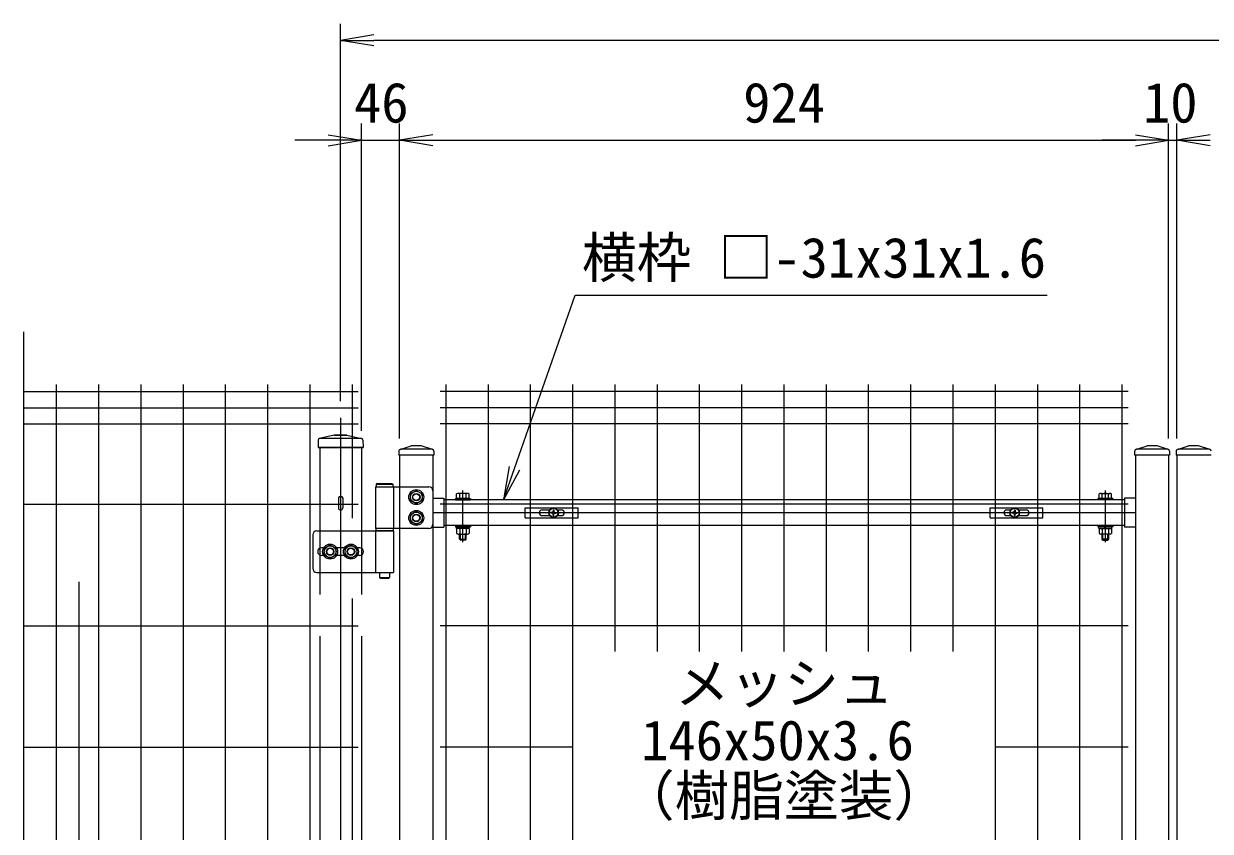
# Model space of a CAD drawing. Units: millimetres, scale not verified. Extents: x -10254 to -1854, y -2970 to 2970.
# Drawn here: x -7348 to -5923, y 656 to 1626 of the extents above; entities that cross this region are included whole.
import ezdxf
from ezdxf.enums import TextEntityAlignment as Align

# ---------------------------------------------------------------- set-up
doc = ezdxf.new("R2010")
doc.units = ezdxf.units.MM
doc.header["$LTSCALE"] = 30
doc.linetypes.add('USER1', pattern=[50.8, 31.75, -6.35, 6.35, -6.35])
for name, color, linetype, lineweight in [('0-3_D-STR-TXT', 7, 'Continuous', 13), ('0-4_D-BMK', 2, 'USER1', 13), ('0-5_D-STR3', 3, 'Continuous', 13), ('0-6_0', 7, 'Continuous', 25), ('0-7_D-STR-DIM', 7, 'Continuous', 13), ('0-8_D-STR1', 1, 'Continuous', 25), ('0-A_D-STR2', 7, 'Continuous', 13)]:
    doc.layers.add(name, color=color, linetype=linetype, lineweight=lineweight)
doc.styles.add('ＭＳ ゴシック', font='')
doc.styles.get('ＭＳ ゴシック').set_extended_font_data('MS Gothic')

# ---------------------------------------------------------------- blocks, each defined once
blk = doc.blocks.new('_Open')
at = {"layer": '0-6_0'}
blk.add_line((-30, 5), (0, 0), dxfattribs=at)
blk.add_lwpolyline([(-30, -5), (0, 0), (-30, 0)], dxfattribs=at)
blk = doc.blocks.new('A$C1aa64d16')
at = {"layer": '0-5_D-STR3'}
for p, q in [((-1019.6, 180), (885.4, 180)), ((-1019.6, -180), (-1019.6, 180)), ((-412.1, 105), (-136.9, 105)), ((-55.6, 12.5), (-94.5, 11.8)), ((-94.5, 11.8), (-94.5, -11.9)), ((-11.9, 94.5), (-12.5, 55.6)), ((-11.9, 94.5), (11.9, 94.5)), ((11.9, 94.5), (12.5, 55.6)), ((55.6, 12.5), (94.5, 11.8)), ((94.5, 11.8), (94.5, -11.9)), ((136.9, 105), (277.9, 105)), ((-412.1, -105), (-136.9, -105)), ((-55.6, -12.5), (-94.5, -11.9)), ((-11.9, -94.5), (-12.5, -55.6)), ((55.6, -12.5), (94.5, -11.9)), ((136.9, -105), (277.9, -105))]:
    blk.add_line(p, q, dxfattribs=at)
for points in [[(-1019.6, -180), (885.4, -180), (885.4, 180)], [(-11.9, -94.5), (11.9, -94.5), (12.5, -55.6)]]:
    blk.add_lwpolyline(points, dxfattribs=at)
for radius in [172.5, 157.5]:
    blk.add_circle((0, 0), radius, dxfattribs=at)
for centre, radius, start, end in [((-412.1, 0), 105, 90, 270), ((-57.2, 57.1), 44.6, 270, 0), ((57.2, 57.1), 44.6, 180, 270), ((277.9, 0), 105, 270, 90), ((-57.2, -57.1), 44.6, 0, 90), ((57.2, -57.1), 44.6, 90, 180)]:
    blk.add_arc(centre, radius, start, end, dxfattribs=at)
blk = doc.blocks.new('A$Cf29bf4b8')
at = {"layer": '0-5_D-STR3'}
for p, q in [((-885.5, 180), (1019.5, 180)), ((-885.5, -180), (-885.5, 180)), ((-278, 105), (-136.9, 105)), ((-55.6, 12.5), (-94.5, 11.8)), ((-94.5, 11.8), (-94.5, -11.9)), ((-11.9, 94.5), (-12.5, 55.6)), ((-11.9, 94.5), (11.9, 94.5)), ((11.9, 94.5), (12.5, 55.6)), ((55.6, 12.5), (94.5, 11.8)), ((94.5, 11.8), (94.5, -11.9)), ((136.9, 105), (412, 105)), ((-278, -105), (-136.9, -105)), ((-55.6, -12.5), (-94.5, -11.9)), ((-11.9, -94.5), (-12.5, -55.6)), ((55.6, -12.5), (94.5, -11.9)), ((136.9, -105), (412, -105))]:
    blk.add_line(p, q, dxfattribs=at)
for points in [[(-885.5, -180), (1019.5, -180), (1019.5, 180)], [(-11.9, -94.5), (11.9, -94.5), (12.5, -55.6)]]:
    blk.add_lwpolyline(points, dxfattribs=at)
for radius in [172.5, 157.5]:
    blk.add_circle((0, 0), radius, dxfattribs=at)
for centre, radius, start, end in [((-278, 0), 105, 90, 270), ((-57.2, 57.1), 44.6, 270, 0), ((57.2, 57.1), 44.6, 180, 270), ((412, 0), 105, 270, 90), ((-57.2, -57.1), 44.6, 0, 90), ((57.2, -57.1), 44.6, 90, 180)]:
    blk.add_arc(centre, radius, start, end, dxfattribs=at)
blk = doc.blocks.new('MLeader5')
at = {"layer": '0-3_D-STR-TXT', "lineweight": 25}
blk.add_line((-6752.65, 1089.85), (-6772.17, 1054.31), dxfattribs=at)
for points in [[(-6758.94, 1092.05), (-6685.94, 1300.19), (-6133, 1300.19), (-6118.68, 1300.19)], [(-6765.23, 1094.26), (-6772.17, 1054.31), (-6758.94, 1092.05)]]:
    blk.add_lwpolyline(points, dxfattribs=at)
blk = doc.blocks.new('MLeader6')
at = {"layer": '0-3_D-STR-TXT', "lineweight": 25}
blk.add_line((-5929.84, 484.41), (-5942.8, 445.99), dxfattribs=at)
for points in [[(-5936.42, 485.48), (-5804.8, 1300.19), (-5557.51, 1300.19), (-5543.19, 1300.19)], [(-5943, 486.54), (-5942.8, 445.99), (-5936.42, 485.48)]]:
    blk.add_lwpolyline(points, dxfattribs=at)

msp = doc.modelspace()

# ---------------------------------------------------------------- linework, layer by layer
at = {"layer": '0-4_D-BMK'}
for p, q in [((-6967.8, 1152.77), (-6967.8, -771.71)), ((-6820.8, 1003.39), (-6820.8, 1065.48)), ((-6048.8, 1003.39), (-6048.8, 1065.48)), ((-6012.8, 1038.74), (-6856.8, 1038.74))]:
    msp.add_line(p, q, dxfattribs=at)
at = {"layer": '0-5_D-STR3'}
for p, q in [((-6925.8, 1069.99), (-6861.8, 1069.99)), ((-6925.8, 1069.99), (-6925.8, 1019.99)), ((-6924, 1073.99), (-6925, 1072.99)), ((-6925, 1072.99), (-6925, 1069.99)), ((-6925, 1069.99), (-6905, 1069.99)), ((-6924, 1073.99), (-6906, 1073.99)), ((-6906, 1073.99), (-6905, 1072.99)), ((-6904.2, 1069.99), (-6904.2, 1019.99)), ((-6970.4, 1056.71), (-6970.4, 1044.54)), ((-6965.2, 1056.71), (-6965.2, 1044.54)), ((-6856.8, 1064.99), (-6856.8, 1024.99)), ((-6829.8, 1055.84), (-6829.8, 1054.24)), ((-6829.8, 1055.84), (-6811.8, 1055.84)), ((-6828.3, 1055.84), (-6828.3, 1061.29)), ((-6813.3, 1055.84), (-6828.3, 1055.84)), ((-6815.17, 1061.84), (-6826.42, 1061.84)), ((-6824.55, 1055.84), (-6824.55, 1061.29)), ((-6817.05, 1055.84), (-6817.05, 1061.29)), ((-6813.3, 1055.84), (-6813.3, 1061.29)), ((-6811.8, 1055.84), (-6811.8, 1054.24)), ((-6057.8, 1055.84), (-6057.8, 1054.24)), ((-6039.8, 1055.84), (-6057.8, 1055.84)), ((-6056.3, 1055.84), (-6056.3, 1061.29)), ((-6056.3, 1055.84), (-6041.3, 1055.84)), ((-6054.43, 1061.84), (-6043.17, 1061.84)), ((-6052.55, 1055.84), (-6052.55, 1061.29)), ((-6045.05, 1055.84), (-6045.05, 1061.29)), ((-6041.3, 1055.84), (-6041.3, 1061.29)), ((-6039.8, 1055.84), (-6039.8, 1054.24)), ((-6829.8, 1054.24), (-6811.8, 1054.24)), ((-6039.8, 1054.24), (-6057.8, 1054.24)), ((-6996.2, 1016.99), (-6904.2, 1016.99)), ((-6861.8, 1019.99), (-6925.8, 1019.99)), ((-6925.8, 1016.99), (-6925.8, 966.99)), ((-6904.5, 1019.99), (-6925.5, 1019.99)), ((-6925.5, 1019.99), (-6925.5, 1016.99)), ((-6904.5, 1016.99), (-6925.5, 1016.99)), ((-6904.5, 1019.99), (-6904.5, 1016.99)), ((-6904.2, 1016.99), (-6904.2, 966.99)), ((-6829.8, 1023.24), (-6829.8, 1021.64)), ((-6829.8, 1023.24), (-6811.8, 1023.24)), ((-6829.8, 1021.64), (-6811.8, 1021.64)), ((-6828.3, 1019.64), (-6828.3, 1013.69)), ((-6826.42, 1013.14), (-6815.17, 1013.14)), ((-6824.8, 1006.84), (-6824.8, 1013.14)), ((-6824.55, 1019.64), (-6824.55, 1013.69)), ((-6823.8, 1005.84), (-6823.8, 1013.14)), ((-6820.42, 1019.64), (-6821.58, 1021.64)), ((-6819.73, 1019.64), (-6820.88, 1021.64)), ((-6817.8, 1005.84), (-6817.8, 1013.14)), ((-6817.05, 1019.64), (-6817.05, 1013.69)), ((-6816.8, 1006.84), (-6816.8, 1013.14)), ((-6813.3, 1019.64), (-6813.3, 1013.69)), ((-6811.8, 1023.24), (-6811.8, 1021.64)), ((-6057.8, 1023.24), (-6057.8, 1021.64)), ((-6039.8, 1023.24), (-6057.8, 1023.24)), ((-6039.8, 1021.64), (-6057.8, 1021.64)), ((-6056.3, 1019.64), (-6056.3, 1013.69)), ((-6043.17, 1013.14), (-6054.43, 1013.14)), ((-6052.8, 1006.84), (-6052.8, 1013.14)), ((-6052.55, 1019.64), (-6052.55, 1013.69)), ((-6051.8, 1005.84), (-6051.8, 1013.14)), ((-6049.87, 1019.64), (-6048.71, 1021.64)), ((-6049.18, 1019.64), (-6048.02, 1021.64)), ((-6045.8, 1005.84), (-6045.8, 1013.14)), ((-6045.05, 1019.64), (-6045.05, 1013.69)), ((-6044.8, 1006.84), (-6044.8, 1013.14)), ((-6041.3, 1019.64), (-6041.3, 1013.69)), ((-6039.8, 1023.24), (-6039.8, 1021.64)), ((-7001.2, 1011.99), (-7001.2, 971.99)), ((-6824.8, 1006.84), (-6823.8, 1005.84)), ((-6824.8, 1006.84), (-6816.8, 1006.84)), ((-6817.8, 1005.84), (-6823.8, 1005.84)), ((-6817.8, 1005.84), (-6816.8, 1006.84)), ((-6051.8, 1005.84), (-6052.8, 1006.84)), ((-6044.8, 1006.84), (-6052.8, 1006.84)), ((-6051.8, 1005.84), (-6045.8, 1005.84)), ((-6044.8, 1006.84), (-6045.8, 1005.84)), ((-6995.3, 991.99), (-6995, 991.99)), ((-6988.09, 996.49), (-6990.8, 996.49)), ((-6988.09, 987.49), (-6990.8, 987.49)), ((-6963.09, 996.49), (-6972.5, 996.49)), ((-6963.09, 987.49), (-6972.5, 987.49)), ((-6944.8, 996.49), (-6947.5, 996.49)), ((-6944.8, 987.49), (-6947.5, 987.49)), ((-6940.3, 991.99), (-6940, 991.99)), ((-6996.2, 966.99), (-6904.2, 966.99)), ((-6921, 966.99), (-6921, 960.99)), ((-6921, 960.99), (-6909, 960.99)), ((-6920, 959.99), (-6921, 960.99)), ((-6920, 959.99), (-6910, 959.99)), ((-6910, 959.99), (-6909, 960.99)), ((-6909, 966.99), (-6909, 960.99))]:
    msp.add_line(p, q, dxfattribs=at)
for points in [[(-6925, 1072.99), (-6905, 1072.99), (-6905, 1069.99)], [(-6813.1, 1019.64), (-6828.5, 1019.64), (-6828.5, 1021.64)], [(-6813.1, 1019.64), (-6813.1, 1021.64), (-6828.5, 1021.64)], [(-6056.5, 1019.64), (-6041.1, 1019.64), (-6041.1, 1021.64)], [(-6056.5, 1019.64), (-6056.5, 1021.64), (-6041.1, 1021.64)]]:
    msp.add_lwpolyline(points, dxfattribs=at)
for points in [[(-6876.8, 1065.59), (-6869.78, 1061.54), (-6869.78, 1053.44), (-6876.8, 1049.39), (-6883.81, 1053.44), (-6883.81, 1061.54)], [(-6876.8, 1040.59), (-6869.78, 1036.54), (-6869.78, 1028.44), (-6876.8, 1024.39), (-6883.81, 1028.44), (-6883.81, 1036.54)], [(-6980.3, 1000.09), (-6973.28, 996.04), (-6973.28, 987.94), (-6980.3, 983.89), (-6987.31, 987.94), (-6987.31, 996.04)], [(-6955.3, 1000.09), (-6948.28, 996.04), (-6948.28, 987.94), (-6955.3, 983.89), (-6962.31, 987.94), (-6962.31, 996.04)]]:
    msp.add_lwpolyline(points, close=True, dxfattribs=at)
for centre, radius in [((-6876.8, 1057.49), 9), ((-6876.8, 1057.49), 7.03), ((-6876.8, 1057.49), 4.5), ((-6876.8, 1057.49), 4), ((-6876.8, 1032.49), 9), ((-6876.8, 1032.49), 7.03), ((-6876.8, 1032.49), 4.5), ((-6876.8, 1032.49), 4), ((-6980.3, 991.99), 9), ((-6980.3, 991.99), 7.03), ((-6955.3, 991.99), 9), ((-6955.3, 991.99), 7.03), ((-6980.3, 991.99), 4.5), ((-6980.3, 991.99), 4), ((-6955.3, 991.99), 4.5), ((-6955.3, 991.99), 4)]:
    msp.add_circle(centre, radius, dxfattribs=at)
for centre, radius, start, end in [((-6861.8, 1064.99), 5, 0, 90), ((-6826.42, 1058.39), 3.46, 57.13278, 122.86722), ((-6820.8, 1048.85), 12.99, 73.22135, 106.77865), ((-6815.17, 1058.39), 3.46, 57.13278, 122.86722), ((-6054.43, 1058.39), 3.46, 57.13278, 122.86722), ((-6048.8, 1048.85), 12.99, 73.22135, 106.77865), ((-6043.17, 1058.39), 3.46, 57.13278, 122.86722), ((-6967.8, 1044.54), 2.6, 180, 0), ((-6996.2, 1011.99), 5, 90, 180), ((-6861.8, 1024.99), 5, 270, 0), ((-6826.42, 1016.59), 3.46, 237.13278, 302.86722), ((-6820.8, 1026.13), 12.99, 253.22135, 286.77865), ((-6815.17, 1016.59), 3.46, 237.13278, 302.86722), ((-6054.43, 1016.59), 3.46, 237.13278, 302.86722), ((-6048.8, 1026.13), 12.99, 253.22135, 286.77865), ((-6043.17, 1016.59), 3.46, 237.13278, 302.86722), ((-6990.8, 991.99), 4.5, 90, 180), ((-6990.8, 991.99), 4.5, 180, 270), ((-6944.8, 991.99), 4.5, 0, 90), ((-6944.8, 991.99), 4.5, 270, 0), ((-6996.2, 971.99), 5, 180, 270)]:
    msp.add_arc(centre, radius, start, end, dxfattribs=at)
msp.add_ellipse((-6967.8, 1056.69), major_axis=(-2.6, 0), ratio=0.649974, start_param=3.1415927, end_param=6.2831853, dxfattribs=at)
at = {"layer": '0-7_D-STR-DIM'}
for p, q in [((-6967.8, 1172.77), (-6967.8, 1626.36)), ((-5007.8, 1606.36), (-6927.8, 1606.36)), ((-6942.8, 1136.99), (-6942.8, 1506.36)), ((-6896.8, 1127.99), (-6896.8, 1506.36)), ((-6896.8, 1127.99), (-6896.8, 1506.36)), ((-5972.8, 1127.99), (-5972.8, 1506.36)), ((-5972.8, 1127.99), (-5972.8, 1506.36)), ((-5962.8, 1127.99), (-5962.8, 1506.36)), ((-5962.8, 1127.99), (-5962.8, 1506.36)), ((-6982.8, 1486.36), (-7022.8, 1486.36)), ((-6942.8, 1486.36), (-6896.8, 1486.36)), ((-6856.8, 1486.36), (-6012.8, 1486.36)), ((-6856.8, 1486.36), (-6816.8, 1486.36)), ((-6012.8, 1486.36), (-6052.8, 1486.36)), ((-5972.8, 1486.36), (-5962.8, 1486.36)), ((-7282.19, 955.6), (-7282.19, -726.64))]:
    msp.add_line(p, q, dxfattribs=at)
at = {"layer": '0-8_D-STR1'}
for p, q in [((-6975.3, 1131.99), (-6993.09, 1127.9)), ((-6975.3, 1131.99), (-6993.09, 1127.9)), ((-6942.89, 1127.99), (-6992.71, 1127.99)), ((-6975.3, 1131.99), (-6960.3, 1131.99)), ((-6960.3, 1131.99), (-6975.3, 1131.99)), ((-6960.3, 1131.99), (-6942.51, 1127.9)), ((-6960.3, 1131.99), (-6942.51, 1127.9)), ((-6994.64, 1125.99), (-6994.8, 1116.99)), ((-6994.64, 1125.99), (-6994.8, 1116.99)), ((-6994.8, 1116.99), (-6940.8, 1116.99)), ((-6940.8, 1116.99), (-6994.8, 1116.99)), ((-6992.8, 1116.99), (-6992.8, 940.49)), ((-6942.8, 1116.99), (-6942.8, 940.49)), ((-6940.96, 1125.99), (-6940.8, 1116.99)), ((-6897.8, 1112.59), (-6897.8, 1107.99)), ((-6896.11, 1114.88), (-6882.8, 1118.99)), ((-6857.84, 1114.99), (-6895.4, 1114.99)), ((-6870.8, 1118.99), (-6882.8, 1118.99)), ((-6857.49, 1114.88), (-6870.8, 1118.99)), ((-6855.8, 1112.59), (-6855.8, 1107.99)), ((-6013.8, 1112.59), (-6013.8, 1107.99)), ((-6012.11, 1114.88), (-5998.8, 1118.99)), ((-5973.84, 1114.99), (-6011.4, 1114.99)), ((-5986.8, 1118.99), (-5998.8, 1118.99)), ((-5973.49, 1114.88), (-5986.8, 1118.99)), ((-5971.8, 1112.59), (-5971.8, 1107.99)), ((-5963.8, 1112.59), (-5963.8, 1107.99)), ((-5962.11, 1114.88), (-5948.8, 1118.99)), ((-5923.84, 1114.99), (-5961.4, 1114.99)), ((-5936.8, 1118.99), (-5948.8, 1118.99)), ((-5923.49, 1114.88), (-5936.8, 1118.99)), ((-6855.8, 1107.99), (-6897.8, 1107.99)), ((-6856.8, 1107.99), (-6856.8, -577.01)), ((-5971.8, 1107.99), (-6013.8, 1107.99)), ((-6012.8, 1107.99), (-6012.8, 396.24)), ((-5972.8, 1107.99), (-5972.8, 410.99)), ((-5921.8, 1107.99), (-5963.8, 1107.99)), ((-5962.8, 1107.99), (-5962.8, 410.99)), ((-6856.8, 1056.24), (-6843.8, 1056.24)), ((-6843.8, 1056.24), (-6843.8, 1021.24)), ((-6025.8, 1056.24), (-6025.8, 1021.24)), ((-6012.8, 1056.24), (-6025.8, 1056.24)), ((-6025.8, 1054.24), (-6843.8, 1054.24)), ((-6856.8, 1021.24), (-6843.8, 1021.24)), ((-6025.8, 1023.24), (-6843.8, 1023.24)), ((-6012.8, 1021.24), (-6025.8, 1021.24)), ((-6992.8, 890.49), (-6992.8, -397.51)), ((-6942.8, 890.49), (-6942.8, -397.51))]:
    msp.add_line(p, q, dxfattribs=at)
msp.add_lwpolyline([(-6896.8, 1107.99), (-6896.8, -577.01), (-6856.8, -577.01)], dxfattribs=at)
for centre, radius, start, end in [((-6992.64, 1125.95), 2, 102.93782, 179), ((-6992.64, 1125.95), 2, 102.93782, 179), ((-6942.95, 1125.95), 2, 1, 77.06218), ((-6895.4, 1112.59), 2.4, 90, 180), ((-6858.2, 1112.59), 2.4, 0, 72.84994), ((-6011.4, 1112.59), 2.4, 90, 180), ((-5974.2, 1112.59), 2.4, 0, 72.84994), ((-5961.4, 1112.59), 2.4, 90, 180), ((-5924.2, 1112.59), 2.4, 0, 72.84994)]:
    msp.add_arc(centre, radius, start, end, dxfattribs=at)
at = {"layer": '0-A_D-STR2'}
for p, q in [((-7348.48, 314.14), (-7348.48, 1255.99)), ((-7348.48, 1184.56), (-6946.6, 1184.56)), ((-7308.96, -577.01), (-7308.96, 1192.99)), ((-7258.19, -577.01), (-7258.19, 1192.99)), ((-7207.42, -577.01), (-7207.42, 1192.99)), ((-7156.65, -577.01), (-7156.65, 1192.99)), ((-7105.88, -577.01), (-7105.88, 1192.99)), ((-7055.11, -577.01), (-7055.11, 1192.99)), ((-7004.34, -577.01), (-7004.34, 1192.99)), ((-6953.57, 1032.19), (-6953.57, 1192.99)), ((-6021.64, 1184.56), (-6847.96, 1184.56)), ((-6840.96, -577.01), (-6840.96, 1192.99)), ((-6790.19, -577.01), (-6790.19, 1192.99)), ((-6739.42, -577.01), (-6739.42, 1192.99)), ((-6688.65, -577.01), (-6688.65, 1192.99)), ((-6637.88, 872.12), (-6637.88, 1192.99)), ((-6587.11, 872.12), (-6587.11, 1192.99)), ((-6536.34, 872.12), (-6536.34, 1192.99)), ((-6485.57, 872.12), (-6485.57, 1192.99)), ((-6434.8, 872.12), (-6434.8, 1192.99)), ((-6384.03, 872.12), (-6384.03, 1192.99)), ((-6333.26, 872.12), (-6333.26, 1192.99)), ((-6282.49, 872.12), (-6282.49, 1192.99)), ((-6231.72, 872.12), (-6231.72, 1192.99)), ((-6180.95, -577.01), (-6180.95, 1192.99)), ((-6130.18, -577.01), (-6130.18, 1192.99)), ((-6079.41, -577.01), (-6079.41, 1192.99)), ((-6028.64, -577.01), (-6028.64, 1192.99)), ((-7348.48, 1164.99), (-6946.6, 1164.99)), ((-6021.64, 1164.99), (-6847.96, 1164.99)), ((-7348.48, 1145.42), (-6946.6, 1145.42)), ((-6021.64, 1145.42), (-6847.96, 1145.42)), ((-7348.48, 1048.99), (-6946.6, 1048.99)), ((-6021.64, 1048.99), (-6847.96, 1048.99)), ((-6953.57, -358.56), (-6953.57, 935.54)), ((-7348.48, 902.99), (-6946.6, 902.99)), ((-6021.64, 902.99), (-6847.96, 902.99)), ((-7348.48, 756.99), (-6946.6, 756.99)), ((-6688.65, 756.99), (-6847.96, 756.99)), ((-6021.64, 756.99), (-6180.95, 756.99))]:
    msp.add_line(p, q, dxfattribs=at)

# ---------------------------------------------------------------- block references
at = {"layer": '0-3_D-STR-TXT'}
for name in ['MLeader5', 'MLeader6']:
    msp.add_blockref(name, (0, 0), dxfattribs=at)
at = {"layer": '0-7_D-STR-DIM', "xscale": 1.333333, "yscale": 1.333333, "rotation": 180}
for p in [(-6967.8, 1606.36), (-6896.8, 1486.36), (-6896.8, 1486.36), (-5962.8, 1486.36), (-5962.8, 1486.36)]:
    msp.add_blockref('_Open', p, dxfattribs=at)
at = {"layer": '0-7_D-STR-DIM'}
for name, p, xscale, yscale in [('_Open', (-6942.8, 1486.36), 1.333333, 1.333333), ('_Open', (-5972.8, 1486.36), 1.333333, 1.333333), ('_Open', (-5972.8, 1486.36), 1.333333, 1.333333), ('A$C1aa64d16', (-6711.8, 1038.74), 0.03333333, 0.03333333), ('A$Cf29bf4b8', (-6157.8, 1038.74), 0.03333333, 0.03333333)]:
    msp.add_blockref(name, p, dxfattribs=dict(at, xscale=xscale, yscale=yscale))

# ---------------------------------------------------------------- texts
at = {"layer": '0-3_D-STR-TXT', "style": 'ＭＳ ゴシック'}
for s, p in [('横枠 □-31x31x1.6', (-6677.74, 1306.79)), ('メッシュ', (-6566.03, 795.17)), ('146x50x3.6', (-6606.58, 726.9)), ('（樹脂塗装）', (-6632.12, 660.25))]:
    msp.add_text(s, height=48.17, dxfattribs=at).set_placement(p, align=Align.BOTTOM_LEFT)
at = {"layer": '0-7_D-STR-DIM', "style": 'ＭＳ ゴシック'}
for s, p in [('46', (-6951.6, 1493.11)), ('924', (-6484.05, 1493.11)), ('10', (-6003.65, 1493.11))]:
    msp.add_text(s, height=48.17, dxfattribs=at).set_placement(p, align=Align.BOTTOM_LEFT)

doc.saveas('drawing.dxf')
